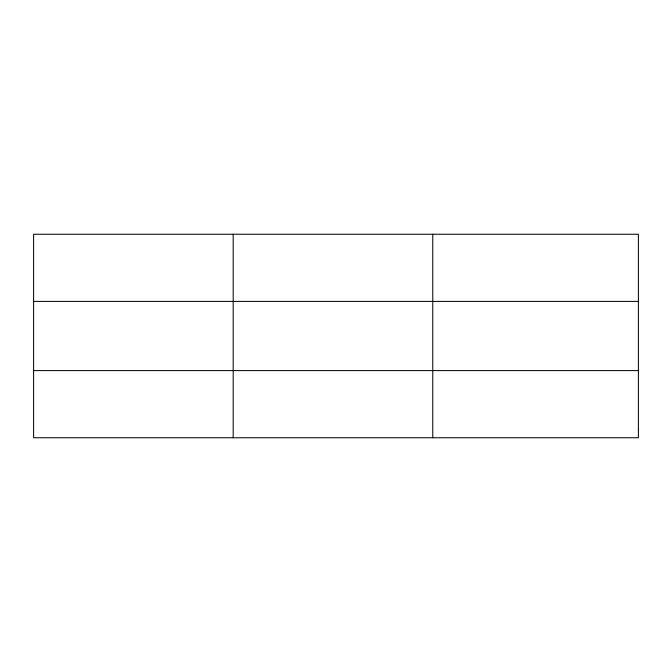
<?xml version="1.0" encoding="UTF-8"?>
<svg xmlns="http://www.w3.org/2000/svg" width="672" height="672" viewBox="0 0 672 672"><rect width="100%" height="100%" fill="white"/><g stroke="black" fill="none" stroke-linecap="round" stroke-linejoin="round"><path stroke-width="1.01" d="M233.184 437.749L233.184 234.251M432.768 437.749L432.768 234.251M33.6 301.409L638.4 301.409M33.6 370.591L638.4 370.591M638.4 429.358L638.4 437.749L33.6 437.749L33.6 234.251L638.4 234.251L638.4 429.358"/></g></svg>
